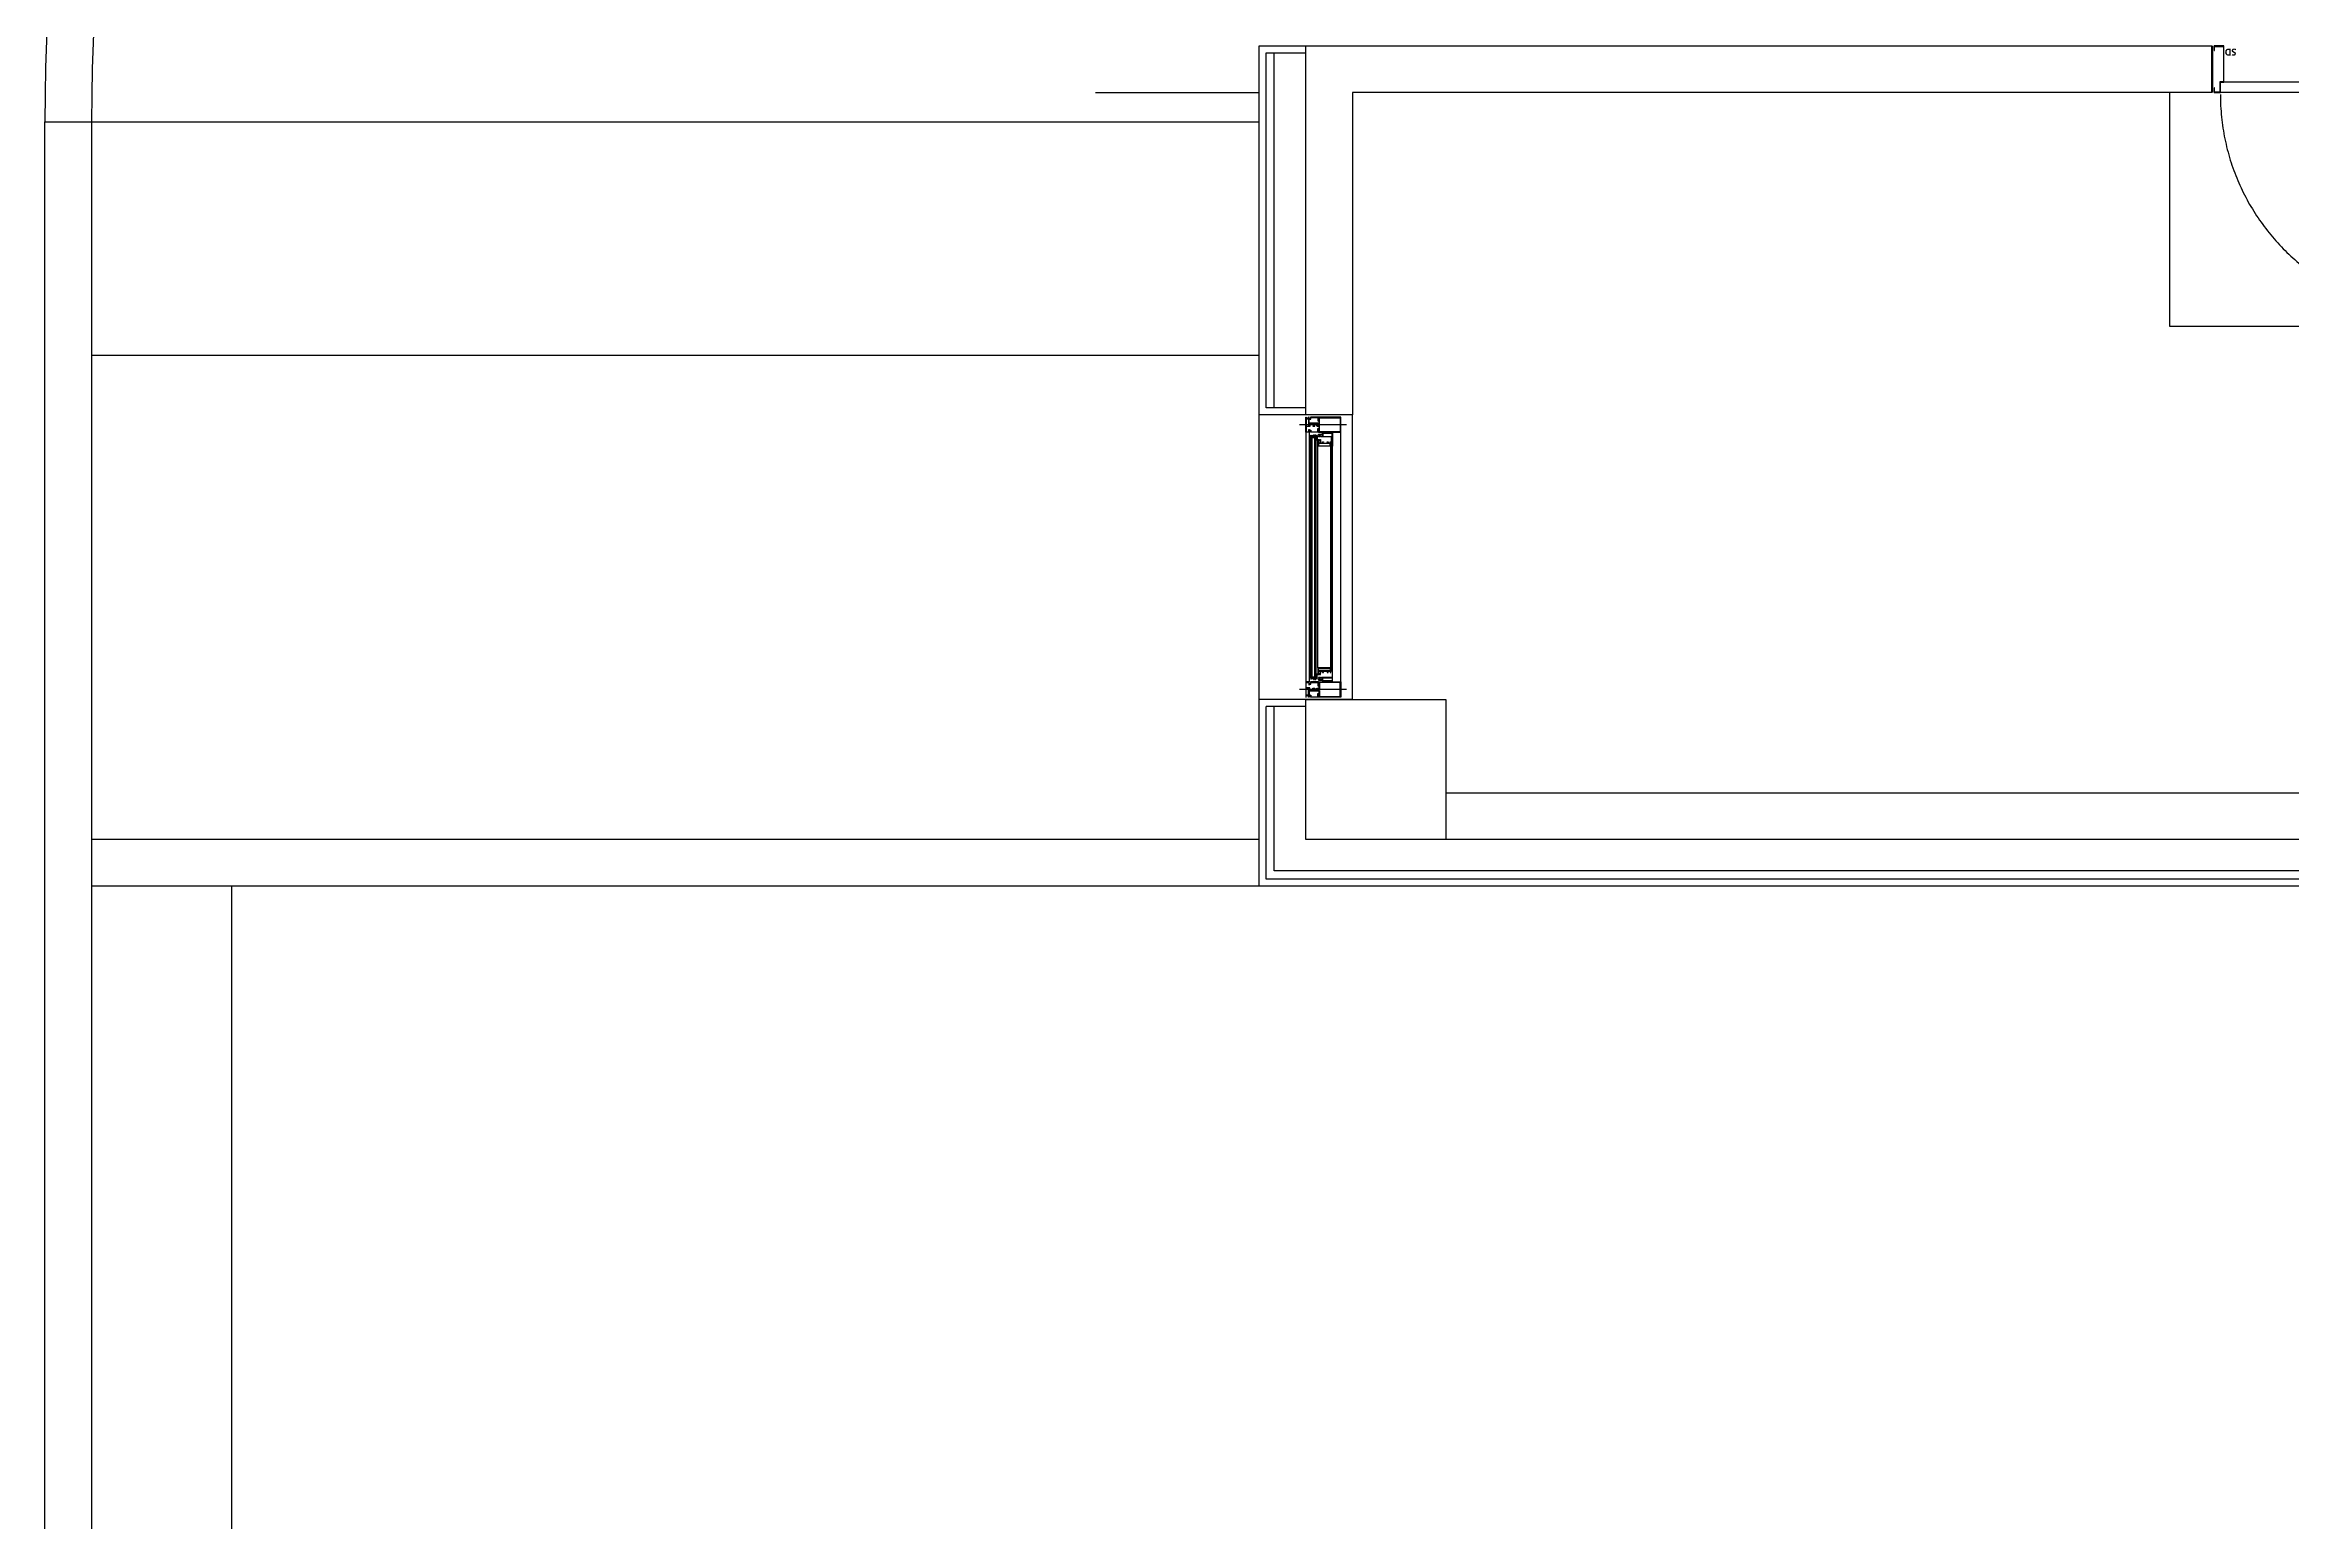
# Model space of a CAD drawing. Header units: millimetres. Extents: x 8456 to 190005487, y 619 to 455456909.
# Drawn here: x 195663 to 197144, y 158097 to 159071 of the extents above; entities that cross this region are included whole.
import ezdxf
from ezdxf.enums import TextEntityAlignment as Align

# ---------------------------------------------------------------- set-up
doc = ezdxf.new("R2010")
doc.units = ezdxf.units.MM
doc.header["$LTSCALE"] = 400
doc.header["$MEASUREMENT"] = 0
for name, pattern in [('ACAD_ISO04W100', [30.5, 24, -3, 0.5, -3]), ('HID', [2, 1.1, -0.9]), ('XR-평면도$0$HID', [2, 1.1, -0.9])]:
    doc.linetypes.add(name, pattern=pattern)
doc.layers.get('0').update_dxf_attribs({"linetype": 'CONTINUOUS'})
for name, color, linetype in [('A-조적해치', 8, 'CONTINUOUS'), ('AA-DOOR', 4, 'CONTINUOUS'), ('AA-FIN2', 6, 'CONTINUOUS'), ('AA-FUR-미설치', 8, 'HID'), ('AA-HAT-타일', 8, 'CONTINUOUS'), ('AA-WID', 4, 'CONTINUOUS'), ('AA-공통-단열재', 17, 'CONTINUOUS'), ('COL', 2, 'CONTINUOUS'), ('WID', 4, 'CONTINUOUS')]:
    doc.layers.add(name, color=color, linetype=linetype)
doc.layers.add('AA-TEXT-미표기', color=146, linetype='CONTINUOUS', plot=False)
doc.layers.add('Defpoint', color=161, linetype='CONTINUOUS', plot=False)
doc.styles.add('SH_대대리576', font='')
doc.styles.get('SH_대대리576').set_extended_font_data('NanumGothic', bold=True)

# ---------------------------------------------------------------- blocks, each defined once
blk = doc.blocks.new('A$C2DB436D3')
at = {"color": 8, "ltscale": 100}
blk.add_line((6977.5, 21283.6, 2515.7), (6977.5, 21552, 2515.7), dxfattribs=at)
at = {"layer": 'A-조적해치', "color": 8}
for p, q in [((7835.5, 21855.6, 2515.7), (7835.5, 21635.6, 2515.7)), ((7835.5, 21635.6, 2515.7), (8143.5, 21635.6, 2515.7))]:
    blk.add_line(p, q, dxfattribs=at)
at = {"layer": 'AA-DOOR', "color": 8}
for p, q in [((7886.6, 21899.6, 2515.7), (7877.3, 21899.6, 2515.7)), ((7877.3, 21899.6, 2515.7), (7877.3, 21895.2, 2515.7)), ((7877.3, 21895.2, 2515.7), (7877.7, 21895.2, 2515.7)), ((7877.7, 21895.2, 2515.7), (7877.7, 21899.2, 2515.7)), ((7877.7, 21899.2, 2515.7), (7886.2, 21899.2, 2515.7)), ((7886.2, 21899.2, 2515.7), (7886.2, 21865.8, 2515.7)), ((7886.6, 21865.5, 2515.7), (7886.6, 21899.6, 2515.7)), ((7886.2, 21865.8, 2515.7), (7882.9, 21865.8, 2515.7)), ((7882.9, 21865.8, 2515.7), (7882.9, 21855.9, 2515.7)), ((7883.3, 21855.6, 2515.7), (7883.3, 21865.5, 2515.7)), ((7883.3, 21865.5, 2515.7), (7886.6, 21865.5, 2515.7)), ((8088.1, 21865.5, 2515.7), (7886.6, 21865.5, 2515.7)), ((7877.3, 21860, 2515.7), (7877.3, 21855.6, 2515.7)), ((7877.7, 21860, 2515.7), (7877.3, 21860, 2515.7)), ((7877.3, 21855.6, 2515.7), (7883.3, 21855.6, 2515.7)), ((7877.7, 21855.9, 2515.7), (7877.7, 21860, 2515.7)), ((7882.9, 21855.9, 2515.7), (7877.7, 21855.9, 2515.7)), ((8082.6, 21855.6, 2515.7), (7883.3, 21855.6, 2515.7))]:
    blk.add_line(p, q, dxfattribs=at)
at = {"layer": 'AA-DOOR', "color": 8, "linetype": 'ACAD_ISO04W100'}
blk.add_arc((8091.4, 21853.9, 2515.7), 208.1, 180, 270, dxfattribs=at)
at = {"layer": 'AA-FIN2', "color": 8}
for p, q in [((6977.5, 21552, 2515.7), (6977.5, 21899.6, 2515.7)), ((6977.5, 21899.6, 2515.7), (7021.5, 21899.6, 2515.7)), ((6984.1, 21558.6, 2515.7), (6984.1, 21893, 2515.7)), ((6984.1, 21893, 2515.7), (7021.5, 21893, 2515.7)), ((7021.5, 21552, 2515.7), (6977.5, 21552, 2515.7)), ((7021.5, 21558.6, 2515.7), (6984.1, 21558.6, 2515.7)), ((6977.5, 21107.6, 2515.7), (6977.5, 21283.6, 2515.7)), ((7021.5, 21283.6, 2515.7), (6977.5, 21283.6, 2515.7)), ((6984.1, 21114.2, 2515.7), (6984.1, 21277, 2515.7)), ((7021.5, 21277, 2515.7), (6984.1, 21277, 2515.7)), ((8715.5, 21107.6, 2515.7), (6977.5, 21107.6, 2515.7)), ((8722.1, 21114.2, 2515.7), (6984.1, 21114.2, 2515.7))]:
    blk.add_line(p, q, dxfattribs=at)
at = {"layer": 'AA-FUR-미설치', "color": 8, "linetype": 'XR-평면도$0$HID'}
for p, q in [((6823.5, 23263.6, 2515.7), (6823.5, 21855.6, 2515.7)), ((6823.5, 21855.6, 2515.7), (6977.5, 21855.6, 2515.7))]:
    blk.add_line(p, q, dxfattribs=at)
at = {"layer": 'AA-HAT-타일', "color": 8}
blk.add_line((7065.5, 21283.6, 2515.7), (7065.5, 21552, 2515.7), dxfattribs=at)
at = {"layer": 'AA-WID', "color": 8}
for p, q in [((7059.9, 21542.6, 2515.7), (7015.6, 21542.6, 2515.7)), ((7021.5, 21535.5, 2515.7), (7021.5, 21300.1, 2515.7)), ((7024.6, 21535.5, 2515.7), (7024.6, 21300.1, 2515.7)), ((7026.4, 21305, 2515.7), (7026.4, 21530.5, 2515.7)), ((7026.4, 21530.5, 2515.7), (7031.2, 21530.5, 2515.7)), ((7026.6, 21530.5, 2515.7), (7031.9, 21531.1, 2515.7)), ((7027.5, 21305, 2515.7), (7027.5, 21530.5, 2515.7)), ((7031.2, 21530.5, 2515.7), (7029.9, 21530.5, 2515.7)), ((7030.1, 21305, 2515.7), (7030.1, 21530.5, 2515.7)), ((7031.2, 21305, 2515.7), (7031.2, 21530.5, 2515.7)), ((7033.4, 21526.9, 2515.7), (7033, 21526.9, 2515.7)), ((7033, 21313.3, 2515.7), (7033, 21525.2, 2515.7)), ((7045.7, 21310.3, 2515.7), (7045.7, 21531.2, 2515.7)), ((7054.5, 21300.1, 2515.7), (7054.5, 21535.5, 2515.7)), ((7045.1, 21313.3, 2515.7), (7045.1, 21522.3, 2515.7)), ((7046.8, 21310.3, 2515.7), (7046.8, 21522.3, 2515.7)), ((7059.9, 21292.9, 2515.7), (7015.6, 21292.9, 2515.7)), ((7026.4, 21305, 2515.7), (7031.2, 21305, 2515.7)), ((7026.6, 21305, 2515.7), (7031.9, 21304.4, 2515.7)), ((7031.2, 21305, 2515.7), (7029.9, 21305, 2515.7)), ((7033.4, 21308.6, 2515.7), (7033, 21308.6, 2515.7))]:
    blk.add_line(p, q, dxfattribs=at)
at = {"layer": 'AA-WID', "color": 8, "elevation": 2515.7}
for points in [[(7022, 21548.2), (7023.9, 21548.2, -1), (7023.9, 21547.9), (7022, 21547.9, 0.414214), (7021.9, 21547.8), (7021.9, 21541.3, 0.414214), (7022.1, 21541.1), (7025, 21541.1), (7025, 21541.5), (7024.7, 21541.7), (7024.7, 21542), (7025.1, 21542, -0.414214), (7025.3, 21541.8), (7025.3, 21541, -0.414214), (7025.1, 21540.8), (7022.1, 21540.8, 0.414214), (7021.9, 21540.6), (7021.9, 21535.9, 0.414214), (7022, 21535.8), (7024.2, 21535.8, 0.414214), (7024.3, 21535.9), (7024.3, 21538), (7024.8, 21538, -1), (7024.8, 21537.7), (7024.6, 21537.7), (7024.6, 21535.5), (7021.5, 21535.5), (7021.5, 21549.8), (7021.9, 21549.8), (7021.9, 21548.3, 0.414214)], [(7033.4, 21549.8), (7033.4, 21547.8, 1), (7033.7, 21547.8), (7033.7, 21548), (7034, 21548), (7034, 21546.7), (7033.7, 21546.7), (7033.7, 21546.9, 1), (7033.4, 21546.9), (7033.4, 21546.1, 0.414214), (7033.5, 21546), (7034, 21546, -0.414214), (7034.1, 21545.9), (7034.1, 21544.1, -0.414214), (7034, 21544), (7031, 21544), (7030.9, 21544), (7030.8, 21544), (7024.8, 21544, -0.414214), (7024.6, 21544.3), (7024.6, 21547.2), (7024.8, 21547.2, 1), (7024.8, 21547.6), (7024.6, 21547.6), (7024.6, 21549.8), (7024.2, 21549.8), (7024.2, 21548.7, -0.414214), (7024.1, 21548.6), (7022.3, 21548.6, 1), (7022.3, 21548.2), (7024.1, 21548.2, -0.414214), (7024.2, 21548.1), (7024.2, 21541.4, 0.414214), (7024.4, 21541.2), (7024.9, 21541.2), (7024.9, 21541.5), (7024.7, 21541.6, -0.322823), (7024.6, 21541.7), (7024.6, 21543.5, -0.414214), (7024.7, 21543.6), (7028.2, 21543.6, -0.414214), (7028.4, 21543.5), (7028.4, 21541.7, -0.284079), (7028.3, 21541.6), (7028.1, 21541.5), (7028.1, 21541.2), (7029.9, 21541.2, 0.414214), (7030, 21541.3), (7030, 21541.8, 1), (7029.7, 21541.8), (7029.7, 21541.7, -0.414214), (7029.6, 21541.6), (7029, 21541.6, -0.414214), (7028.8, 21541.8), (7028.8, 21543.4, -0.414214), (7029, 21543.6), (7029.6, 21543.6, -0.414214), (7029.7, 21543.5), (7029.7, 21543.4, 1), (7030, 21543.4), (7030, 21543.5, -0.414214), (7030.1, 21543.6), (7031.7, 21543.6, -0.414214), (7031.8, 21543.5), (7031.8, 21543.4, 1), (7032.1, 21543.4), (7032.1, 21543.5, -0.414214), (7032.2, 21543.6), (7032.8, 21543.6, -0.414214), (7033, 21543.4), (7033, 21541.8, -0.414214), (7032.8, 21541.6), (7032.2, 21541.6, -0.414214), (7032.1, 21541.7), (7032.1, 21541.8, 1), (7031.8, 21541.8), (7031.8, 21541.3, 0.414214), (7031.9, 21541.2), (7034, 21541.2, -0.414214), (7034.1, 21541.1), (7034.1, 21539.1, -0.414214), (7034, 21539), (7033.9, 21539, -0.414214), (7033.7, 21539.1), (7033.7, 21539.4, 1), (7033.4, 21539.4), (7033.4, 21538.3, 1), (7033.7, 21538.3), (7033.7, 21538.5), (7034, 21538.5), (7034, 21537.2), (7033.7, 21537.2), (7033.7, 21537.4, 1), (7033.4, 21537.4), (7033.4, 21535.5), (7054.5, 21535.5), (7054.5, 21549.8)], [(7033.9, 21546.7, 0.414214), (7034, 21546.8), (7034, 21547.8, 0.414214), (7033.9, 21548), (7033.8, 21548, 0.414214), (7033.7, 21547.8), (7033.7, 21547.7, -0.696601), (7033.4, 21547.7), (7033.4, 21549.8), (7026.2, 21549.8, 0.414214), (7025.9, 21549.5), (7025.9, 21548.1), (7024.7, 21548.1), (7024.7, 21547.7), (7026.2, 21547.7, 0.414214), (7026.4, 21547.9), (7026.4, 21549.3), (7032.8, 21549.3), (7032.8, 21546.3), (7033.4, 21546.3), (7033.4, 21547, -0.696601), (7033.7, 21547), (7033.7, 21546.8, 0.414214), (7033.8, 21546.7)], [(7033.6, 21543.5), (7034.5, 21543.5, 0.414214), (7034.6, 21543.6), (7034.6, 21549.1, -0.414214), (7034.7, 21549.2), (7053.9, 21549.2, -0.414214), (7054, 21549.1), (7054, 21536.1, -0.414214), (7053.9, 21536), (7034.7, 21536, -0.414214), (7034.6, 21536.1), (7034.6, 21541.6, 0.414214), (7034.5, 21541.7), (7033.6, 21541.7, -0.414214), (7033.5, 21541.8), (7033.5, 21543.4, -0.414214)], [(7033.9, 21538.5, -0.414214), (7034, 21538.4), (7034, 21537.4, -0.414214), (7033.9, 21537.2), (7033.8, 21537.2, -0.414214), (7033.7, 21537.4), (7033.7, 21537.5, 0.696601), (7033.4, 21537.5), (7033.4, 21535.5), (7026.2, 21535.5, -0.414214), (7025.9, 21535.7), (7025.9, 21537.1), (7024.7, 21537.1), (7024.7, 21537.5), (7026.2, 21537.5, -0.414214), (7026.4, 21537.3), (7026.4, 21535.9), (7032.8, 21535.9), (7032.8, 21538.9), (7033.4, 21538.9), (7033.4, 21538.2, 0.696601), (7033.7, 21538.2), (7033.7, 21538.4, -0.414214), (7033.8, 21538.5)], [(7045.7, 21522.3), (7045.7, 21523, -1), (7046.1, 21523), (7046.1, 21522.7), (7046.4, 21522.7), (7046.4, 21524.5), (7046.1, 21524.5), (7046.1, 21524.1, -1), (7045.7, 21524.1), (7045.7, 21524.9), (7046.4, 21524.9), (7046.4, 21530.9, 0.414213), (7046.2, 21531.2), (7036.5, 21531.2, -0.414213), (7036.4, 21531.3), (7036.4, 21531.7, -1), (7036.6, 21531.7), (7036.6, 21531.6), (7037.2, 21531.6, 0.414214), (7037.3, 21531.7), (7037.3, 21533, 0.414214), (7037.2, 21533.1), (7036.6, 21533.1), (7036.6, 21533, -1), (7036.4, 21533), (7036.4, 21533.1), (7035.3, 21533.1), (7035.3, 21533, -1), (7035, 21533), (7035, 21533.1), (7034.5, 21533.1, 0.414214), (7034.4, 21533), (7034.4, 21531.7, 0.414214), (7034.5, 21531.6), (7035, 21531.6), (7035, 21531.7, -1), (7035.3, 21531.7), (7035.3, 21531.3, -0.414214), (7035.2, 21531.2), (7033.4, 21531.2), (7033.4, 21531.9, -0.414214), (7033.5, 21532), (7033.5, 21532, -0.414214), (7033.6, 21531.9), (7033.6, 21531.6), (7034, 21531.6), (7034, 21533.1), (7033.6, 21533.1), (7033.6, 21532.8, -1), (7033.4, 21532.8), (7033.4, 21533.6), (7035.8, 21533.6), (7035.8, 21533.5), (7035.9, 21533.6), (7037, 21533.6, 0.414214), (7037.2, 21533.7), (7037.2, 21534.8), (7038.9, 21534.8), (7038.9, 21535.2, -0.414214), (7039.1, 21535.5, -0.414214), (7039.4, 21535.2), (7039.4, 21534.8), (7045.1, 21534.8), (7045.1, 21535.2, -0.414214), (7045.3, 21535.5, -0.414214), (7045.5, 21535.2), (7045.5, 21534.8), (7046.8, 21534.8), (7046.8, 21522.3)], [(7045.7, 21313.3), (7045.7, 21312.5, 1), (7046.1, 21312.5), (7046.1, 21312.8), (7046.4, 21312.8), (7046.4, 21311.1), (7046.1, 21311.1), (7046.1, 21311.4, 1), (7045.7, 21311.4), (7045.7, 21310.6), (7046.4, 21310.6), (7046.4, 21304.6, -0.414213), (7046.2, 21304.3), (7036.5, 21304.3, 0.414213), (7036.4, 21304.2), (7036.4, 21303.8, 1), (7036.6, 21303.8), (7036.6, 21303.9), (7037.2, 21303.9, -0.414214), (7037.3, 21303.8), (7037.3, 21302.5, -0.414214), (7037.2, 21302.4), (7036.6, 21302.4), (7036.6, 21302.5, 1), (7036.4, 21302.5), (7036.4, 21302.4), (7035.3, 21302.4), (7035.3, 21302.5, 1), (7035, 21302.5), (7035, 21302.4), (7034.5, 21302.4, -0.414214), (7034.4, 21302.5), (7034.4, 21303.8, -0.414214), (7034.5, 21303.9), (7035, 21303.9), (7035, 21303.8, 1), (7035.3, 21303.8), (7035.3, 21304.2, 0.414214), (7035.2, 21304.3), (7033.4, 21304.3), (7033.4, 21303.6, 0.414214), (7033.5, 21303.5), (7033.5, 21303.5, 0.414214), (7033.6, 21303.6), (7033.6, 21303.9), (7034, 21303.9), (7034, 21302.4), (7033.6, 21302.4), (7033.6, 21302.7, 1), (7033.4, 21302.7), (7033.4, 21301.9), (7035.8, 21301.9), (7035.8, 21302), (7035.9, 21301.9), (7037, 21301.9, -0.414214), (7037.2, 21301.8), (7037.2, 21300.7), (7038.9, 21300.7), (7038.9, 21300.3, 0.414214), (7039.1, 21300.1, 0.414214), (7039.4, 21300.3), (7039.4, 21300.7), (7045.1, 21300.7), (7045.1, 21300.3, 0.414214), (7045.3, 21300.1, 0.414214), (7045.5, 21300.3), (7045.5, 21300.7), (7046.8, 21300.7), (7046.8, 21313.3)], [(7022, 21287.3), (7023.9, 21287.3, 1), (7023.9, 21287.6), (7022, 21287.6, -0.414214), (7021.9, 21287.7), (7021.9, 21294.2, -0.414214), (7022.1, 21294.4), (7025, 21294.4), (7025, 21294), (7024.7, 21293.8), (7024.7, 21293.5), (7025.1, 21293.5, 0.414214), (7025.3, 21293.7), (7025.3, 21294.5, 0.414214), (7025.1, 21294.7), (7022.1, 21294.7, -0.414214), (7021.9, 21294.9), (7021.9, 21299.6, -0.414214), (7022, 21299.7), (7024.2, 21299.7, -0.414214), (7024.3, 21299.6), (7024.3, 21297.5), (7024.8, 21297.5, 1), (7024.8, 21297.9), (7024.6, 21297.9), (7024.6, 21300.1), (7021.5, 21300.1), (7021.5, 21285.8), (7021.9, 21285.8), (7021.9, 21287.2, -0.414214)], [(7033.4, 21285.8), (7033.4, 21287.7, -1), (7033.7, 21287.7), (7033.7, 21287.5), (7034, 21287.5), (7034, 21288.8), (7033.7, 21288.8), (7033.7, 21288.6, -1), (7033.4, 21288.6), (7033.4, 21289.4, -0.414214), (7033.5, 21289.5), (7034, 21289.5, 0.414214), (7034.1, 21289.6), (7034.1, 21291.4, 0.414214), (7034, 21291.5), (7031, 21291.5), (7030.9, 21291.5), (7030.8, 21291.5), (7024.8, 21291.5, 0.414214), (7024.6, 21291.3), (7024.6, 21288.3), (7024.8, 21288.3, -1), (7024.8, 21288), (7024.6, 21288), (7024.6, 21285.8), (7024.2, 21285.8), (7024.2, 21286.8, 0.414214), (7024.1, 21286.9), (7022.3, 21286.9, -1), (7022.3, 21287.3), (7024.1, 21287.3, 0.414214), (7024.2, 21287.4), (7024.2, 21294.1, -0.414214), (7024.4, 21294.3), (7024.9, 21294.3), (7024.9, 21294), (7024.7, 21293.9, 0.322823), (7024.6, 21293.8), (7024.6, 21292, 0.414214), (7024.7, 21291.9), (7028.2, 21291.9, 0.414214), (7028.4, 21292), (7028.4, 21293.8, 0.284079), (7028.3, 21293.9), (7028.1, 21294), (7028.1, 21294.3), (7029.9, 21294.3, -0.414214), (7030, 21294.2), (7030, 21293.7, -1), (7029.7, 21293.7), (7029.7, 21293.8, 0.414214), (7029.6, 21293.9), (7029, 21293.9, 0.414214), (7028.8, 21293.7), (7028.8, 21292.1, 0.414214), (7029, 21291.9), (7029.6, 21291.9, 0.414214), (7029.7, 21292), (7029.7, 21292.1, -1), (7030, 21292.1), (7030, 21292, 0.414214), (7030.1, 21291.9), (7031.7, 21291.9, 0.414214), (7031.8, 21292), (7031.8, 21292.1, -1), (7032.1, 21292.1), (7032.1, 21292, 0.414214), (7032.2, 21291.9), (7032.8, 21291.9, 0.414214), (7033, 21292.1), (7033, 21293.7, 0.414214), (7032.8, 21293.9), (7032.2, 21293.9, 0.414214), (7032.1, 21293.8), (7032.1, 21293.7, -1), (7031.8, 21293.7), (7031.8, 21294.2, -0.414214), (7031.9, 21294.3), (7034, 21294.3, 0.414214), (7034.1, 21294.4), (7034.1, 21296.4, 0.414214), (7034, 21296.5), (7033.9, 21296.5, 0.414214), (7033.7, 21296.4), (7033.7, 21296.1, -1), (7033.4, 21296.1), (7033.4, 21297.2, -1), (7033.7, 21297.2), (7033.7, 21297), (7034, 21297), (7034, 21298.3), (7033.7, 21298.3), (7033.7, 21298.1, -1), (7033.4, 21298.1), (7033.4, 21300.1), (7054.5, 21300.1), (7054.5, 21285.8)], [(7033.9, 21297, 0.414214), (7034, 21297.1), (7034, 21298.1, 0.414214), (7033.9, 21298.3), (7033.8, 21298.3, 0.414214), (7033.7, 21298.1), (7033.7, 21298, -0.696601), (7033.4, 21298), (7033.4, 21300.1), (7026.2, 21300.1, 0.414214), (7025.9, 21299.8), (7025.9, 21298.4), (7024.7, 21298.4), (7024.7, 21298), (7026.2, 21298, 0.414214), (7026.4, 21298.2), (7026.4, 21299.6), (7032.8, 21299.6), (7032.8, 21296.6), (7033.4, 21296.6), (7033.4, 21297.3, -0.696601), (7033.7, 21297.3), (7033.7, 21297.1, 0.414214), (7033.8, 21297)], [(7033.6, 21292), (7034.5, 21292, -0.414214), (7034.6, 21291.9), (7034.6, 21286.4, 0.414214), (7034.7, 21286.3), (7053.9, 21286.3, 0.414214), (7054, 21286.4), (7054, 21299.4, 0.414214), (7053.9, 21299.5), (7034.7, 21299.5, 0.414214), (7034.6, 21299.4), (7034.6, 21293.9, -0.414214), (7034.5, 21293.8), (7033.6, 21293.8, 0.414214), (7033.5, 21293.7), (7033.5, 21292.1, 0.414214)], [(7033.9, 21288.8, -0.414214), (7034, 21288.7), (7034, 21287.7, -0.414214), (7033.9, 21287.5), (7033.8, 21287.5, -0.414214), (7033.7, 21287.7), (7033.7, 21287.8, 0.696601), (7033.4, 21287.8), (7033.4, 21285.8), (7026.2, 21285.8, -0.414214), (7025.9, 21286), (7025.9, 21287.4), (7024.7, 21287.4), (7024.7, 21287.8), (7026.2, 21287.8, -0.414214), (7026.4, 21287.6), (7026.4, 21286.2), (7032.8, 21286.2), (7032.8, 21289.2), (7033.4, 21289.2), (7033.4, 21288.5, 0.696601), (7033.7, 21288.5), (7033.7, 21288.7, -0.414214), (7033.8, 21288.8)]]:
    blk.add_lwpolyline(points, format="xyb", close=True, dxfattribs=at)
for points in [[(7033, 21525.2), (7032.9, 21525.2, -1), (7032.9, 21525.6), (7033, 21525.6), (7033, 21526.4), (7033, 21526.4), (7033, 21526.5), (7033, 21528), (7031.9, 21528), (7031.9, 21531.1), (7031.4, 21531.1), (7031.4, 21531.4), (7031.9, 21531.4), (7031.9, 21531.8), (7028.6, 21531.8), (7028.6, 21531.4), (7029.1, 21531.4), (7029.1, 21531.1), (7028.4, 21531.1), (7028.4, 21531.8), (7026.4, 21531.8), (7026.4, 21532.7, -0.414214), (7026.4, 21532.8), (7026.6, 21532.8, -0.414214), (7026.7, 21532.7), (7026.7, 21532.3), (7028.8, 21532.3), (7028.8, 21533), (7029.4, 21533, -0.414214), (7029.5, 21532.9), (7029.5, 21532.7, -0.414214), (7029.4, 21532.6), (7029.2, 21532.6), (7029.2, 21532.3), (7029.5, 21532.3), (7030, 21532.3), (7030, 21533), (7031, 21533, -0.414214), (7031.1, 21532.9), (7031.1, 21532.7, -0.414214), (7031, 21532.6), (7030.4, 21532.6), (7030.4, 21532.3), (7032.3, 21532.3), (7032.3, 21528.5), (7033.7, 21528.5, -0.414214), (7033.9, 21528.4, -0.414214), (7033.7, 21528.2), (7033.6, 21528.2, 0.414214), (7033.4, 21528.1, 0.414214), (7033.6, 21528), (7034.9, 21528, 0.414214), (7035, 21528.1, 0.414214), (7034.9, 21528.2), (7034.7, 21528.2, -0.414214), (7034.6, 21528.4, -0.414214), (7034.7, 21528.5), (7035.4, 21528.5), (7035.4, 21527.1, -0.414214), (7035.3, 21527), (7034.8, 21527, -1), (7034.8, 21527.2, 0.414214), (7035, 21527.3), (7035, 21527.4, 0.414214), (7034.8, 21527.5), (7033.6, 21527.5, 0.414214), (7033.4, 21527.4), (7033.4, 21527.3, 0.414214), (7033.5, 21527.2, -1), (7033.5, 21527, 0.414214), (7033.4, 21526.9), (7033.4, 21526, 0.414214), (7033.5, 21525.9, -1), (7033.5, 21525.6, 0.414214), (7033.4, 21525.5), (7033.4, 21525.5, 0.414214), (7033.6, 21525.3), (7034.8, 21525.3, 0.414214), (7035, 21525.5), (7035, 21525.5, 0.414214), (7034.8, 21525.6, -1), (7034.8, 21525.9), (7035.3, 21525.9, -0.414214), (7035.4, 21525.7), (7035.4, 21525.3), (7037.3, 21525.3), (7037.3, 21526.4), (7038.3, 21526.4), (7038.3, 21526), (7037.7, 21526), (7037.7, 21525.3), (7042.1, 21525.3), (7042.1, 21526), (7041.6, 21526), (7041.6, 21526.4), (7042.5, 21526.4), (7042.5, 21525.3), (7044.6, 21525.3), (7044.6, 21526.4), (7045.1, 21526.4), (7045.1, 21522.3), (7033, 21522.3), (7033, 21525.2)], [(7033, 21310.3), (7032.9, 21310.3, 1), (7032.9, 21310), (7033, 21310), (7033, 21309.1), (7033, 21309.1), (7033, 21309), (7033, 21307.5), (7031.9, 21307.5), (7031.9, 21304.4), (7031.4, 21304.4), (7031.4, 21304.1), (7031.9, 21304.1), (7031.9, 21303.7), (7028.6, 21303.7), (7028.6, 21304.1), (7029.1, 21304.1), (7029.1, 21304.4), (7028.4, 21304.4), (7028.4, 21303.7), (7026.4, 21303.7), (7026.4, 21302.8, 0.414214), (7026.4, 21302.7), (7026.6, 21302.7, 0.414214), (7026.7, 21302.8), (7026.7, 21303.2), (7028.8, 21303.2), (7028.8, 21302.5), (7029.4, 21302.5, 0.414214), (7029.5, 21302.6), (7029.5, 21302.8, 0.414214), (7029.4, 21302.9), (7029.2, 21302.9), (7029.2, 21303.2), (7029.5, 21303.2), (7030, 21303.2), (7030, 21302.5), (7031, 21302.5, 0.414214), (7031.1, 21302.6), (7031.1, 21302.8, 0.414214), (7031, 21302.9), (7030.4, 21302.9), (7030.4, 21303.2), (7032.3, 21303.2), (7032.3, 21307), (7033.7, 21307, 0.414214), (7033.9, 21307.1, 0.414214), (7033.7, 21307.3), (7033.6, 21307.3, -0.414214), (7033.4, 21307.4, -0.414214), (7033.6, 21307.5), (7034.9, 21307.5, -0.414214), (7035, 21307.4, -0.414214), (7034.9, 21307.3), (7034.7, 21307.3, 0.414214), (7034.6, 21307.1, 0.414214), (7034.7, 21307), (7035.4, 21307), (7035.4, 21308.4, 0.414214), (7035.3, 21308.5), (7034.8, 21308.5, 1), (7034.8, 21308.3, -0.414214), (7035, 21308.2), (7035, 21308.1, -0.414214), (7034.8, 21308), (7033.6, 21308, -0.414214), (7033.4, 21308.1), (7033.4, 21308.2, -0.414214), (7033.5, 21308.3, 1), (7033.5, 21308.5, -0.414214), (7033.4, 21308.6), (7033.4, 21309.5, -0.414214), (7033.5, 21309.6, 1), (7033.5, 21309.9, -0.414214), (7033.4, 21310), (7033.4, 21310, -0.414214), (7033.6, 21310.2), (7034.8, 21310.2, -0.414214), (7035, 21310), (7035, 21310, -0.414214), (7034.8, 21309.9, 1), (7034.8, 21309.6), (7035.3, 21309.6, 0.414214), (7035.4, 21309.8), (7035.4, 21310.2), (7037.3, 21310.2), (7037.3, 21309.1), (7038.3, 21309.1), (7038.3, 21309.5), (7037.7, 21309.5), (7037.7, 21310.2), (7042.1, 21310.2), (7042.1, 21309.5), (7041.6, 21309.5), (7041.6, 21309.1), (7042.5, 21309.1), (7042.5, 21310.2), (7044.6, 21310.2), (7044.6, 21309.1), (7045.1, 21309.1), (7045.1, 21313.3), (7033, 21313.3), (7033, 21310.3)]]:
    blk.add_lwpolyline(points, format="xyb", dxfattribs=at)
for points in [[(7026.6, 21530.5), (7031.9, 21530.5), (7031.9, 21531.1), (7026.6, 21531.1)], [(7044.6, 21522.7), (7044.6, 21524.9), (7033.4, 21524.9), (7033.4, 21522.7)], [(7037.7, 21534.4), (7037.7, 21531.6), (7046.4, 21531.6), (7046.4, 21534.4)], [(7044.6, 21312.8), (7044.6, 21310.6), (7033.4, 21310.6), (7033.4, 21312.8)], [(7026.6, 21305), (7031.9, 21305), (7031.9, 21304.4), (7026.6, 21304.4)], [(7037.7, 21301.2), (7037.7, 21303.9), (7046.4, 21303.9), (7046.4, 21301.2)]]:
    blk.add_lwpolyline(points, close=True, dxfattribs=at)
at = {"layer": 'AA-WID', "color": 8}
for centre, radius, start, end in [((7024.6, 21531.2, 2515.7), 1.85, 339.237, 20.763), ((7035.8, 21530, 2515.7), 1.35, 63.4061, 116.5939), ((7037.5, 21526.4, 2515.7), 2.17, 163.8262, 196.1738), ((7024.6, 21304.3, 2515.7), 1.85, 339.237, 20.763), ((7035.8, 21305.5, 2515.7), 1.35, 243.4061, 296.5939), ((7037.5, 21309.1, 2515.7), 2.17, 163.8262, 196.1738)]:
    blk.add_arc(centre, radius, start, end, dxfattribs=at)
at = {"layer": 'AA-공통-단열재', "color": 8}
for p, q in [((6991.8, 21558.6, 2515.7), (6991.8, 21893, 2515.7)), ((6991.8, 21121.9, 2515.7), (6991.8, 21277, 2515.7)), ((8729.8, 21121.9, 2515.7), (6991.8, 21121.9, 2515.7))]:
    blk.add_line(p, q, dxfattribs=at)
at = {"layer": 'COL', "color": 8}
for p, q in [((7021.5, 21552, 2515.7), (7021.5, 21899.6, 2515.7)), ((7021.5, 21899.6, 2515.7), (7875.1, 21899.6, 2515.7)), ((7875.1, 21899.6, 2515.7), (7875.1, 21855.6, 2515.7)), ((7065.5, 21855.6, 2515.7), (7065.5, 21552, 2515.7)), ((7875.1, 21855.6, 2515.7), (7065.5, 21855.6, 2515.7)), ((5833.5, 19391.6, 2515.7), (5833.5, 21828.1, 2515.7)), ((5833.5, 21828.1, 2515.7), (5877.5, 21828.1, 2515.7)), ((5877.5, 21828.1, 2515.7), (5877.5, 19391.6, 2515.7)), ((7021.5, 21283.6, 2515.7), (7153.5, 21283.6, 2515.7)), ((7021.5, 21151.6, 2515.7), (7021.5, 21283.6, 2515.7)), ((7153.5, 21283.6, 2515.7), (7153.5, 21151.6, 2515.7)), ((7153.5, 21195.6, 2515.7), (8671.5, 21195.6, 2515.7)), ((7153.5, 21151.6, 2515.7), (7021.5, 21151.6, 2515.7)), ((8693.5, 21151.6, 2515.7), (7153.5, 21151.6, 2515.7))]:
    blk.add_line(p, q, dxfattribs=at)
at = {"layer": 'Defpoint', "color": 8}
for p, q in [((7875.1, 21855.6, 2515.7), (7875.1, 21899.6, 2515.7)), ((7876.2, 21855.6, 2515.7), (7876.2, 21899.6, 2515.7)), ((7065.5, 21552, 2515.7), (7021.5, 21552, 2515.7)), ((7065.5, 21283.6, 2515.7), (7021.5, 21283.6, 2515.7))]:
    blk.add_line(p, q, dxfattribs=at)
at = {"layer": 'WID', "color": 8}
for p, q in [((5877.5, 21828.1, 2515.7), (6977.5, 21828.1, 2515.7)), ((5877.5, 21608.1, 2515.7), (6977.5, 21608.1, 2515.7)), ((6977.5, 21151.6, 2515.7), (5877.5, 21151.6, 2515.7)), ((6977.5, 21107.6, 2515.7), (5877.5, 21107.6, 2515.7)), ((6009.5, 19391.6, 2515.7), (6009.5, 21107.6, 2515.7))]:
    blk.add_line(p, q, dxfattribs=at)
for radius in [1980, 1936]:
    blk.add_arc((7813.5, 21828.1, 2515.7), radius, 90, 180, dxfattribs=at)
at = {"layer": 'AA-TEXT-미표기', "color": 8, "style": 'SH_대대리576'}
blk.add_text('SD', height=6.6, rotation=180, dxfattribs=at).set_placement((7898.4, 21893.8, 2515.7), align=Align.MIDDLE_LEFT)

msp = doc.modelspace()

# ---------------------------------------------------------------- block references
at = {"xscale": 0.7, "yscale": 0.7, "zscale": 0.7}
msp.add_blockref('A$C2DB436D3', (191579.1, 143740.2, -160.1), dxfattribs=at)

doc.saveas('drawing.dxf')
